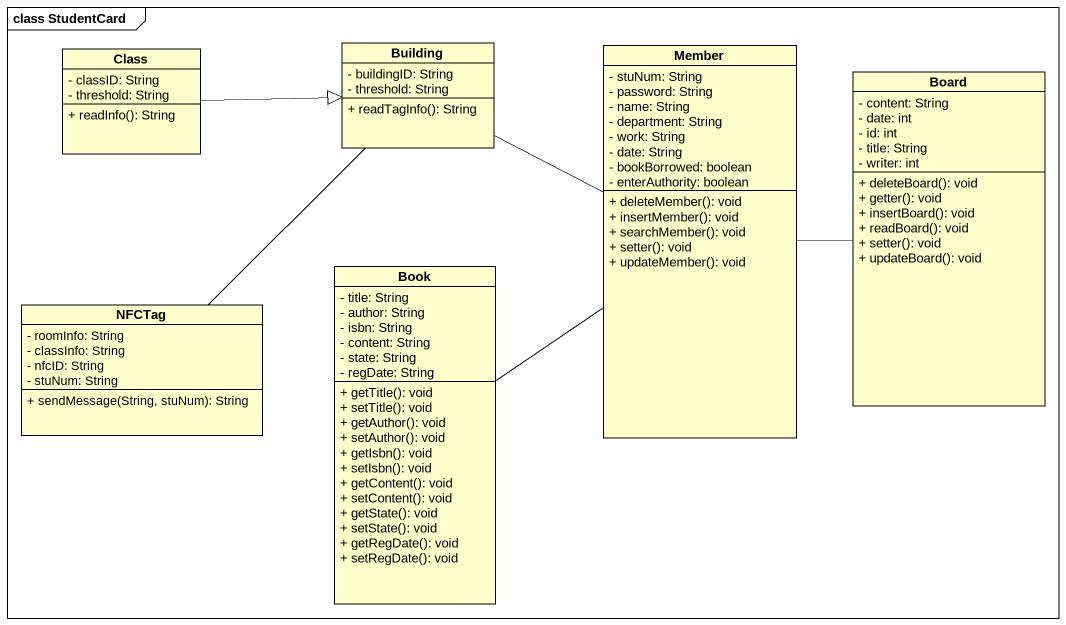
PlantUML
@startuml
mainframe class StudentCard
hide circle
hide empty members
skinparam classAttributeIconSize 0
class "Class" as Class_ {
  - classID: String
  - threshold: String
  + readInfo(): String
}
class Building {
  - buildingID: String
  - threshold: String
  + readTagInfo(): String
}
class Member {
  - stuNum: String
  - password: String
  - name: String
  - department: String
  - work: String
  - date: String
  - bookBorrowed: boolean
  - enterAuthority: boolean
  + deleteMember(): void
  + insertMember(): void
  + searchMember(): void
  + setter(): void
  + updateMember(): void
}
class Board {
  - content: String
  - date: int
  - id: int
  - title: String
  - writer: int
  + deleteBoard(): void
  + getter(): void
  + insertBoard(): void
  + readBoard(): void
  + setter(): void
  + updateBoard(): void
}
class Book {
  - title: String
  - author: String
  - isbn: String
  - content: String
  - state: String
  - regDate: String
  + getTitle(): void
  + setTitle(): void
  + getAuthor(): void
  + setAuthor(): void
  + getIsbn(): void
  + setIsbn(): void
  + getContent(): void
  + setContent(): void
  + getState(): void
  + setState(): void
  + getRegDate(): void
  + setRegDate(): void
}
class NFCTag {
  - roomInfo: String
  - classInfo: String
  - nfcID: String
  - stuNum: String
  + sendMessage(String, stuNum): String
}
Class_ -right-|> Building
Building -right- Member
Building -- NFCTag
Member -right- Board
Book -up- Member
@enduml
